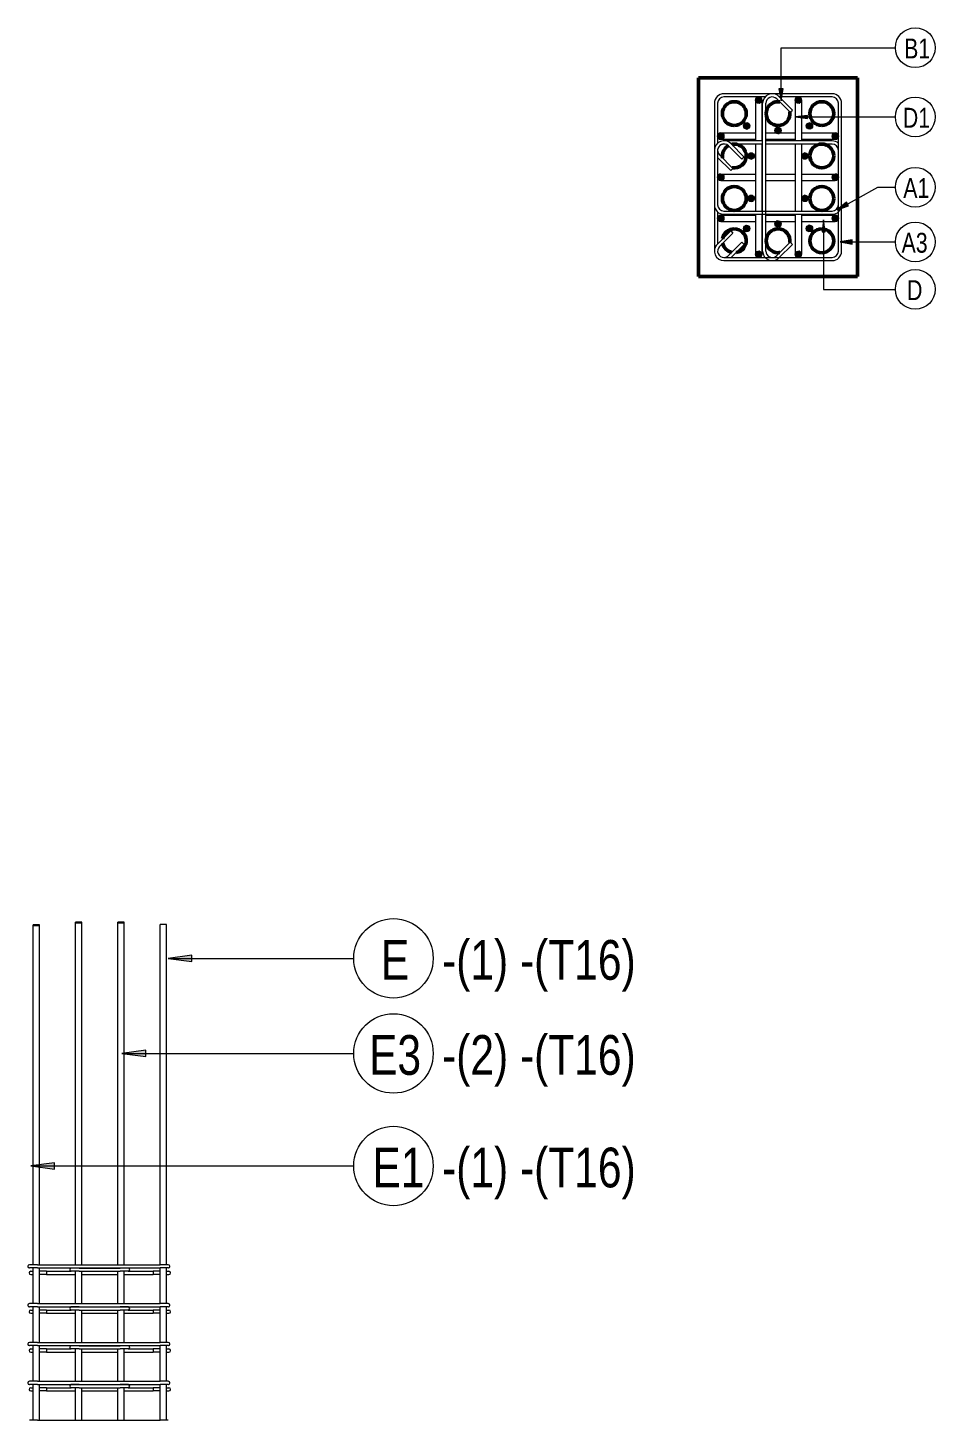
# Model space of a CAD drawing. Header units: millimetres. Extents: x -5408 to 3643, y -1561 to 6809.
# Drawn here: x -833 to 1450, y 3233 to 6737 of the extents above; entities that cross this region are included whole.
import ezdxf

# ---------------------------------------------------------------- set-up
doc = ezdxf.new("R2010")
doc.units = ezdxf.units.MM
for name, color, linetype, lineweight in [('S-COLS', 52, 'Continuous', 18), ('S-RBAR', 171, 'Continuous', 18), ('S-RBAR-IDEN', 171, 'Continuous', 9)]:
    doc.layers.add(name, color=color, linetype=linetype, lineweight=lineweight)
doc.styles.add('Nirmala UI Semilight', font='NirmalaS.ttf', dxfattribs={"width": 0.8, "height": 100})
doc.styles.add('Nirmala UI Semilight_2', font='NirmalaS.ttf', dxfattribs={"width": 0.8, "height": 50})

# ---------------------------------------------------------------- blocks, each defined once
blk = doc.blocks.new('M_Rebar Tag_rfa MARK - ARROW-794226-Elevation Right 1')
at = {"layer": 'S-RBAR-IDEN'}
blk.add_circle((7099.9, 4156), 100, dxfattribs=at)
blk = doc.blocks.new('M_Rebar Tag_rfa MARK - ARROW-794226-Elevation Top 1')
at = {"layer": 'S-RBAR-IDEN'}
blk.add_circle((-2769.2, 6512.8), 50, dxfattribs=at)
blk = doc.blocks.new('M_Rebar Tag_rfa Dimension - ARROW-793927-Elevation Top 1')
at = {"layer": 'S-RBAR-IDEN'}
blk.add_circle((-2769.2, 6198.2), 50, dxfattribs=at)

msp = doc.modelspace()

# ---------------------------------------------------------------- hatches: boundary and pattern name
at = {"layer": 'S-RBAR'}
h = msp.add_hatch(color=256, dxfattribs=at)
edge = h.paths.add_edge_path()
edge.add_arc((1005.61259, 6555.19617), 8, 0, 360)
for points in [[(1007.39276, 6547.39675), (1012.82034, 6551.7251), (1012.82034, 6558.66724), (1007.39276, 6562.99559), (1000.62467, 6561.45082), (997.61259, 6555.19617), (1000.62467, 6548.94152)], [(1107.39276, 6547.39675), (1112.82034, 6551.7251), (1112.82034, 6558.66724), (1107.39276, 6562.99559), (1100.62467, 6561.45082), (1097.61259, 6555.19617), (1100.62467, 6548.94152)], [(976.34196, 6482.28682), (982.22004, 6485.98026), (982.99731, 6492.87875), (978.08847, 6497.78759), (971.18999, 6497.01031), (967.49654, 6491.13224), (969.78939, 6484.57967)], [(1056.26676, 6471.02684), (1061.69434, 6475.35519), (1061.69434, 6482.29733), (1056.26676, 6486.62568), (1049.49867, 6485.08091), (1046.48659, 6478.82626), (1049.49867, 6472.57161), (1054.19682, 6471.49929)], [(1136.16917, 6482.68545), (1141.07801, 6487.59429), (1140.30074, 6494.49278), (1134.42266, 6498.18622), (1127.87009, 6495.89337), (1125.57724, 6489.3408), (1129.27069, 6483.46273)], [(910.48659, 6456.59617), (916.74124, 6459.60825), (918.28602, 6466.37634), (913.95766, 6471.80392), (907.01552, 6471.80392), (902.68717, 6466.37634), (904.23194, 6459.60825)], [(1198.48659, 6456.59617), (1204.74124, 6459.60825), (1206.28602, 6466.37634), (1201.95766, 6471.80392), (1195.01552, 6471.80392), (1190.68717, 6466.37634), (1192.23194, 6459.60825)], [(986.85214, 6406.59617), (993.1068, 6409.60825), (994.65157, 6416.37634), (990.32321, 6421.80392), (983.38107, 6421.80392), (979.05272, 6416.37634), (980.59749, 6409.60825), (981.38567, 6409.22869)], [(1125.59211, 6407.38842), (1129.92046, 6412.816), (1128.37569, 6419.58409), (1122.12104, 6422.59617), (1115.86639, 6419.58409), (1114.32162, 6412.816), (1118.64997, 6407.38842)], [(910.48659, 6353.19617), (916.74124, 6356.20825), (918.28602, 6362.97634), (913.95766, 6368.40392), (907.01552, 6368.40392), (902.68717, 6362.97634), (904.23194, 6356.20825)], [(1198.48659, 6353.19617), (1204.74124, 6356.20825), (1206.28602, 6362.97634), (1201.95766, 6368.40392), (1195.01552, 6368.40392), (1190.68717, 6362.97634), (1192.23194, 6356.20825)], [(986.85214, 6299.79617), (993.1068, 6302.80825), (994.65157, 6309.57634), (990.32321, 6315.00392), (983.38107, 6315.00392), (979.05272, 6309.57634), (980.59749, 6302.80825), (981.38567, 6302.42869)], [(1125.59211, 6300.58842), (1129.92046, 6306.016), (1128.37569, 6312.78409), (1122.12104, 6315.79617), (1115.86639, 6312.78409), (1114.32162, 6306.016), (1118.64997, 6300.58842)], [(910.48659, 6249.79617), (916.74124, 6252.80825), (918.28602, 6259.57634), (913.95766, 6265.00392), (907.01552, 6265.00392), (902.68717, 6259.57634), (904.23194, 6252.80825)], [(974.55053, 6224.20612), (981.1031, 6226.49897), (983.39594, 6233.05154), (979.7025, 6238.92961), (972.80401, 6239.70689), (967.89518, 6234.79805), (968.67245, 6227.89956)], [(1052.70642, 6235.76666), (1059.47451, 6237.31143), (1062.48659, 6243.56608), (1059.47451, 6249.82073), (1052.70642, 6251.3655), (1047.27884, 6247.03715), (1047.27884, 6240.09501)], [(1130.88471, 6224.60475), (1137.7832, 6225.38203), (1141.47664, 6231.2601), (1139.1838, 6237.81267), (1132.63123, 6240.10552), (1126.75315, 6236.41208), (1125.97588, 6229.51359)], [(1198.48659, 6249.79617), (1204.74124, 6252.80825), (1206.28602, 6259.57634), (1201.95766, 6265.00392), (1195.01552, 6265.00392), (1190.68717, 6259.57634), (1192.23194, 6252.80825)], [(1007.39276, 6159.39675), (1012.82034, 6163.7251), (1012.82034, 6170.66724), (1007.39276, 6174.99559), (1000.62467, 6173.45082), (997.61259, 6167.19617), (1000.62467, 6160.94152)], [(1107.39276, 6159.39675), (1112.82034, 6163.7251), (1112.82034, 6170.66724), (1107.39276, 6174.99559), (1100.62467, 6173.45082), (1097.61259, 6167.19617), (1100.62467, 6160.94152)]]:
    msp.add_hatch(color=256, dxfattribs=at).paths.add_polyline_path(points)
h = msp.add_hatch(color=256, dxfattribs=at)
edge = h.paths.add_edge_path()
edge.add_arc((1105.61259, 6555.19617), 8, 0, 360)
h = msp.add_hatch(color=256, dxfattribs=at)
edge = h.paths.add_edge_path()
edge.add_arc((975.44624, 6490.23652), 8, 0, 360)
h = msp.add_hatch(color=256, dxfattribs=at)
edge = h.paths.add_edge_path()
edge.add_arc((1054.48659, 6478.82626), 8, 0, 360)
h = msp.add_hatch(color=256, dxfattribs=at)
edge = h.paths.add_edge_path()
edge.add_arc((1133.52694, 6490.23652), 8, 0, 360)
h = msp.add_hatch(color=256, dxfattribs=at)
edge = h.paths.add_edge_path()
edge.add_arc((910.48659, 6464.59617), 8, 0, 360)
h = msp.add_hatch(color=256, dxfattribs=at)
edge = h.paths.add_edge_path()
edge.add_arc((1198.48659, 6464.59617), 8, 0, 360)
h = msp.add_hatch(color=256, dxfattribs=at)
edge = h.paths.add_edge_path()
edge.add_arc((986.85214, 6414.59617), 8, 0, 360)
h = msp.add_hatch(color=256, dxfattribs=at)
edge = h.paths.add_edge_path()
edge.add_arc((1122.12104, 6414.59617), 8, 0, 360)
h = msp.add_hatch(color=256, dxfattribs=at)
edge = h.paths.add_edge_path()
edge.add_arc((910.48659, 6361.19617), 8, 0, 360)
h = msp.add_hatch(color=256, dxfattribs=at)
edge = h.paths.add_edge_path()
edge.add_arc((1198.48659, 6361.19617), 8, 0, 360)
h = msp.add_hatch(color=256, dxfattribs=at)
edge = h.paths.add_edge_path()
edge.add_arc((986.85214, 6307.79617), 8, 0, 360)
h = msp.add_hatch(color=256, dxfattribs=at)
edge = h.paths.add_edge_path()
edge.add_arc((1122.12104, 6307.79617), 8, 0, 360)
h = msp.add_hatch(color=256, dxfattribs=at)
edge = h.paths.add_edge_path()
edge.add_arc((910.48659, 6257.79617), 8, 0, 360)
h = msp.add_hatch(color=256, dxfattribs=at)
edge = h.paths.add_edge_path()
edge.add_arc((975.44624, 6232.15582), 8, 0, 360)
h = msp.add_hatch(color=256, dxfattribs=at)
edge = h.paths.add_edge_path()
edge.add_arc((1054.48659, 6243.56608), 8, 0, 360)
h = msp.add_hatch(color=256, dxfattribs=at)
edge = h.paths.add_edge_path()
edge.add_arc((1133.52694, 6232.15582), 8, 0, 360)
h = msp.add_hatch(color=256, dxfattribs=at)
edge = h.paths.add_edge_path()
edge.add_arc((1198.48659, 6257.79617), 8, 0, 360)
h = msp.add_hatch(color=256, dxfattribs=at)
edge = h.paths.add_edge_path()
edge.add_arc((1005.61259, 6167.19617), 8, 0, 360)
h = msp.add_hatch(color=256, dxfattribs=at)
edge = h.paths.add_edge_path()
edge.add_arc((1105.61259, 6167.19617), 8, 0, 360)
at = {"layer": 'S-RBAR-IDEN'}
for points in [[(1062.175, 6553.21145), (1067.4648, 6583.21145), (1056.88519, 6583.21145)], [(1098.66017, 6512.76038), (1128.66017, 6508.8108), (1128.66017, 6516.70995)], [(1203.04642, 6278.934), (1231.82816, 6288.91368), (1226.67916, 6298.15576)], [(1169.06257, 6253.61985), (1165.113, 6223.61985), (1173.01215, 6223.61985)], [(1210.68635, 6198.18285), (1240.68635, 6192.89304), (1240.68635, 6203.47266)], [(-480.19086, 4395.23237), (-420.19086, 4387.33322), (-420.19086, 4403.13152)], [(-596.42868, 4156.0441), (-536.42868, 4148.14495), (-536.42868, 4163.94325)], [(-825.95445, 3872.74288), (-765.95445, 3864.84373), (-765.95445, 3880.64203)]]:
    msp.add_hatch(color=256, dxfattribs=at).paths.add_polyline_path(points)

# ---------------------------------------------------------------- linework, layer by layer
at = {"layer": 'S-COLS', "lineweight": 50}
for p, q in [((1254.48659, 6611.19617), (854.48659, 6611.19617)), ((854.48659, 6611.19617), (854.48659, 6111.19617)), ((1254.48659, 6111.19617), (1254.48659, 6611.19617)), ((854.48659, 6111.19617), (1254.48659, 6111.19617))]:
    msp.add_line(p, q, dxfattribs=at)
for centre, start, end in [((944.48659, 6521.19617), 90, 270), ((944.48659, 6521.19617), 270, 90), ((1054.48659, 6521.19617), 90, 270), ((1054.48659, 6521.19617), 80.95277439, 90), ((1054.48659, 6521.19617), 270, 9.04722561), ((1164.48659, 6521.19617), 90, 270), ((1164.48659, 6521.19617), 270, 90), ((944.48659, 6414.59617), 119.77432528, 180), ((944.48659, 6414.59617), 180, 190.70188152), ((944.48659, 6414.59617), 90.13946086, 102.85658804), ((944.48659, 6414.59617), 259.29811848, 0), ((944.48659, 6414.59617), 0, 89.86053914), ((1164.48659, 6414.59617), 90.13946086, 180), ((1164.48659, 6414.59617), 180, 0), ((1164.48659, 6414.59617), 0, 89.86053914), ((944.48659, 6307.79617), 360, 180), ((944.48659, 6307.79617), 180, 0), ((1164.48659, 6307.79617), 0, 180), ((1164.48659, 6307.79617), 180, 0), ((944.48659, 6201.19617), 90, 170.89072676), ((944.48659, 6201.19617), 279.09233403, 90), ((1054.48659, 6201.19617), 90, 270), ((1054.48659, 6201.19617), 350.95277439, 90), ((1164.48659, 6201.19617), 90, 270), ((1164.48659, 6201.19617), 270, 90), ((944.48659, 6201.19617), 192.35764841, 257.64235121), ((1054.48659, 6201.19617), 270, 279.04722561)]:
    msp.add_arc(centre, 30, start, end, dxfattribs=at)
at = {"layer": 'S-RBAR'}
for p, q in [((1190.48659, 6571.19617), (918.48659, 6571.19617)), ((1022.06545, 6563.19617), (918.48659, 6563.19617)), ((1000.62467, 6561.45082), (997.61259, 6555.19617)), ((997.61259, 6555.19617), (997.61259, 6515.19617)), ((997.61259, 6555.19617), (1000.62467, 6548.94152)), ((1007.39276, 6562.99559), (1000.62467, 6561.45082)), ((1012.82034, 6558.66724), (1007.39276, 6562.99559)), ((1012.82034, 6551.7251), (1012.82034, 6558.66724)), ((1013.61259, 6555.19617), (1013.61259, 6515.19617)), ((1051.09446, 6558.50988), (1085.03558, 6524.56875)), ((1056.75131, 6564.16673), (1090.69244, 6530.22561)), ((1190.48659, 6563.19617), (1057.72187, 6563.19617)), ((1100.62467, 6561.45082), (1097.61259, 6555.19617)), ((1097.61259, 6555.19617), (1097.61259, 6515.19617)), ((1097.61259, 6555.19617), (1100.62467, 6548.94152)), ((1107.39276, 6562.99559), (1100.62467, 6561.45082)), ((1112.82034, 6558.66724), (1107.39276, 6562.99559)), ((1112.82034, 6551.7251), (1112.82034, 6558.66724)), ((1113.61259, 6555.19617), (1113.61259, 6515.19617)), ((894.48659, 6547.19617), (894.48659, 6428.98479)), ((902.48659, 6547.19617), (902.48659, 6446.7001)), ((1000.62467, 6548.94152), (1007.39276, 6547.39675)), ((1007.39276, 6547.39675), (1012.82034, 6551.7251)), ((1015.78075, 6175.19617), (1015.78075, 6547.19617)), ((1023.78075, 6175.19617), (1023.78075, 6547.19617)), ((1085.03558, 6524.56875), (1090.69244, 6530.22561)), ((1100.62467, 6548.94152), (1107.39276, 6547.39675)), ((1107.39276, 6547.39675), (1112.82034, 6551.7251)), ((1206.48659, 6175.19617), (1206.48659, 6547.19617)), ((1214.48659, 6175.19617), (1214.48659, 6547.19617)), ((971.18999, 6497.01031), (967.49654, 6491.13224)), ((967.49654, 6491.13224), (969.78939, 6484.57967)), ((969.78939, 6484.57967), (976.34196, 6482.28682)), ((978.08847, 6497.78759), (971.18999, 6497.01031)), ((976.34196, 6482.28682), (982.22004, 6485.98026)), ((982.99731, 6492.87875), (978.08847, 6497.78759)), ((982.22004, 6485.98026), (982.99731, 6492.87875)), ((997.61259, 6515.19617), (997.61259, 6452.58479)), ((1013.61259, 6515.19617), (1013.61259, 6452.58479)), ((1049.49867, 6485.08091), (1046.48659, 6478.82626)), ((1056.26676, 6486.62568), (1049.49867, 6485.08091)), ((1061.69434, 6482.29733), (1056.26676, 6486.62568)), ((1097.61259, 6515.19617), (1097.61259, 6452.58479)), ((1113.61259, 6515.19617), (1113.61259, 6452.58479)), ((1127.87009, 6495.89337), (1125.57724, 6489.3408)), ((1125.57724, 6489.3408), (1129.27069, 6483.46273)), ((1134.42266, 6498.18622), (1127.87009, 6495.89337)), ((1129.27069, 6483.46273), (1136.16917, 6482.68545)), ((1140.30074, 6494.49278), (1134.42266, 6498.18622)), ((1136.16917, 6482.68545), (1141.07801, 6487.59429)), ((1141.07801, 6487.59429), (1140.30074, 6494.49278)), ((907.01552, 6471.80392), (902.68717, 6466.37634)), ((902.68717, 6466.37634), (904.23194, 6459.60825)), ((904.23194, 6459.60825), (910.48659, 6456.59617)), ((913.95766, 6471.80392), (907.01552, 6471.80392)), ((910.48659, 6472.59617), (950.48659, 6472.59617)), ((910.48659, 6456.59617), (916.74124, 6459.60825)), ((910.48659, 6456.59617), (950.48659, 6456.59617)), ((918.28602, 6466.37634), (913.95766, 6471.80392)), ((916.74124, 6459.60825), (918.28602, 6466.37634)), ((1015.78075, 6452.58479), (921.52489, 6452.58479)), ((950.48659, 6472.59617), (997.61259, 6472.59617)), ((950.48659, 6456.59617), (997.61259, 6456.59617)), ((1013.61259, 6472.59617), (1015.78075, 6472.59617)), ((1013.61259, 6456.59617), (1015.78075, 6456.59617)), ((1023.78075, 6472.59617), (1097.61259, 6472.59617)), ((1023.78075, 6456.59617), (1097.61259, 6456.59617)), ((1190.48659, 6452.58479), (1023.78075, 6452.58479)), ((1046.48659, 6478.82626), (1049.49867, 6472.57161)), ((1049.49867, 6472.57161), (1054.19682, 6471.49929)), ((1054.19682, 6471.49929), (1056.26676, 6471.02684)), ((1056.26676, 6471.02684), (1061.69434, 6475.35519)), ((1061.69434, 6475.35519), (1061.69434, 6482.29733)), ((1113.61259, 6472.59617), (1158.48659, 6472.59617)), ((1113.61259, 6456.59617), (1158.48659, 6456.59617)), ((1158.48659, 6472.59617), (1198.48659, 6472.59617)), ((1158.48659, 6456.59617), (1198.48659, 6456.59617)), ((1195.01552, 6471.80392), (1190.68717, 6466.37634)), ((1190.68717, 6466.37634), (1192.23194, 6459.60825)), ((1192.23194, 6459.60825), (1198.48659, 6456.59617)), ((1201.95766, 6471.80392), (1195.01552, 6471.80392)), ((1198.48659, 6456.59617), (1204.74124, 6459.60825)), ((1206.28602, 6466.37634), (1201.95766, 6471.80392)), ((1204.74124, 6459.60825), (1206.28602, 6466.37634)), ((894.48659, 6428.98479), (894.48659, 6291.80216)), ((902.48659, 6428.98479), (902.48659, 6291.80216)), ((907.17288, 6417.27109), (941.11401, 6383.32996)), ((921.52489, 6444.58479), (918.48659, 6444.58479)), ((963.74143, 6406.35738), (929.8003, 6440.2985)), ((969.39828, 6412.01423), (935.45715, 6445.95536)), ((1015.78075, 6444.58479), (936.82772, 6444.58479)), ((983.38107, 6421.80392), (979.05272, 6416.37634)), ((979.05272, 6416.37634), (980.59749, 6409.60825)), ((990.32321, 6421.80392), (983.38107, 6421.80392)), ((994.65157, 6416.37634), (990.32321, 6421.80392)), ((993.1068, 6409.60825), (994.65157, 6416.37634)), ((997.61259, 6444.58479), (997.61259, 6275.80216)), ((1013.61259, 6444.58479), (1013.61259, 6275.80216)), ((1190.48659, 6444.58479), (1023.78075, 6444.58479)), ((1097.61259, 6444.58479), (1097.61259, 6275.80216)), ((1113.61259, 6444.58479), (1113.61259, 6275.80216)), ((1115.86639, 6419.58409), (1114.32162, 6412.816)), ((1114.32162, 6412.816), (1118.64997, 6407.38842)), ((1122.12104, 6422.59617), (1115.86639, 6419.58409)), ((1128.37569, 6419.58409), (1122.12104, 6422.59617)), ((1125.59211, 6407.38842), (1129.92046, 6412.816)), ((1129.92046, 6412.816), (1128.37569, 6419.58409)), ((902.48659, 6410.64367), (935.45715, 6377.67311)), ((935.45715, 6377.67311), (941.11401, 6383.32996)), ((969.39828, 6412.01423), (963.74143, 6406.35738)), ((980.59749, 6409.60825), (981.38567, 6409.22869)), ((981.38567, 6409.22869), (986.85214, 6406.59617)), ((986.85214, 6406.59617), (993.1068, 6409.60825)), ((1118.64997, 6407.38842), (1125.59211, 6407.38842)), ((907.01552, 6368.40392), (902.68717, 6362.97634)), ((902.68717, 6362.97634), (904.23194, 6356.20825)), ((904.23194, 6356.20825), (910.48659, 6353.19617)), ((913.95766, 6368.40392), (907.01552, 6368.40392)), ((910.48659, 6369.19617), (950.48659, 6369.19617)), ((910.48659, 6353.19617), (916.74124, 6356.20825)), ((910.48659, 6353.19617), (950.48659, 6353.19617)), ((918.28602, 6362.97634), (913.95766, 6368.40392)), ((916.74124, 6356.20825), (918.28602, 6362.97634)), ((950.48659, 6369.19617), (997.61259, 6369.19617)), ((950.48659, 6353.19617), (997.61259, 6353.19617)), ((1013.61259, 6369.19617), (1015.78075, 6369.19617)), ((1013.61259, 6353.19617), (1015.78075, 6353.19617)), ((1023.78075, 6369.19617), (1097.61259, 6369.19617)), ((1023.78075, 6353.19617), (1097.61259, 6353.19617)), ((1113.61259, 6369.19617), (1158.48659, 6369.19617)), ((1113.61259, 6353.19617), (1158.48659, 6353.19617)), ((1158.48659, 6369.19617), (1198.48659, 6369.19617)), ((1158.48659, 6353.19617), (1198.48659, 6353.19617)), ((1195.01552, 6368.40392), (1190.68717, 6362.97634)), ((1190.68717, 6362.97634), (1192.23194, 6356.20825)), ((1192.23194, 6356.20825), (1198.48659, 6353.19617)), ((1201.95766, 6368.40392), (1195.01552, 6368.40392)), ((1198.48659, 6353.19617), (1204.74124, 6356.20825)), ((1206.28602, 6362.97634), (1201.95766, 6368.40392)), ((1204.74124, 6356.20825), (1206.28602, 6362.97634)), ((983.38107, 6315.00392), (979.05272, 6309.57634)), ((979.05272, 6309.57634), (980.59749, 6302.80825)), ((990.32321, 6315.00392), (983.38107, 6315.00392)), ((994.65157, 6309.57634), (990.32321, 6315.00392)), ((993.1068, 6302.80825), (994.65157, 6309.57634)), ((1115.86639, 6312.78409), (1114.32162, 6306.016)), ((1122.12104, 6315.79617), (1115.86639, 6312.78409)), ((1128.37569, 6312.78409), (1122.12104, 6315.79617)), ((1129.92046, 6306.016), (1128.37569, 6312.78409)), ((894.48659, 6291.80216), (894.48659, 6175.19617)), ((902.48659, 6274.08685), (902.48659, 6193.1373)), ((918.48659, 6275.80216), (1190.48659, 6275.80216)), ((980.59749, 6302.80825), (981.38567, 6302.42869)), ((981.38567, 6302.42869), (986.85214, 6299.79617)), ((986.85214, 6299.79617), (993.1068, 6302.80825)), ((1114.32162, 6306.016), (1118.64997, 6300.58842)), ((1118.64997, 6300.58842), (1125.59211, 6300.58842)), ((1125.59211, 6300.58842), (1129.92046, 6306.016)), ((907.01552, 6265.00392), (902.68717, 6259.57634)), ((902.68717, 6259.57634), (904.23194, 6252.80825)), ((904.23194, 6252.80825), (910.48659, 6249.79617)), ((913.95766, 6265.00392), (907.01552, 6265.00392)), ((910.48659, 6265.79617), (950.48659, 6265.79617)), ((910.48659, 6249.79617), (916.74124, 6252.80825)), ((910.48659, 6249.79617), (950.48659, 6249.79617)), ((918.28602, 6259.57634), (913.95766, 6265.00392)), ((916.74124, 6252.80825), (918.28602, 6259.57634)), ((918.48659, 6267.80216), (1190.48659, 6267.80216)), ((950.48659, 6265.79617), (997.61259, 6265.79617)), ((950.48659, 6249.79617), (997.61259, 6249.79617)), ((972.80401, 6239.70689), (967.89518, 6234.79805)), ((979.7025, 6238.92961), (972.80401, 6239.70689)), ((983.39594, 6233.05154), (979.7025, 6238.92961)), ((997.61259, 6267.80216), (997.61259, 6207.19617)), ((1013.61259, 6267.80216), (1013.61259, 6207.19617)), ((1013.61259, 6265.79617), (1015.78075, 6265.79617)), ((1013.61259, 6249.79617), (1015.78075, 6249.79617)), ((1023.78075, 6265.79617), (1097.61259, 6265.79617)), ((1023.78075, 6249.79617), (1097.61259, 6249.79617)), ((1052.70642, 6251.3655), (1047.27884, 6247.03715)), ((1047.27884, 6247.03715), (1047.27884, 6240.09501)), ((1047.27884, 6240.09501), (1052.70642, 6235.76666)), ((1059.47451, 6249.82073), (1052.70642, 6251.3655)), ((1052.70642, 6235.76666), (1059.47451, 6237.31143)), ((1062.48659, 6243.56608), (1059.47451, 6249.82073)), ((1059.47451, 6237.31143), (1062.48659, 6243.56608)), ((1097.61259, 6267.80216), (1097.61259, 6207.19617)), ((1113.61259, 6267.80216), (1113.61259, 6207.19617)), ((1113.61259, 6265.79617), (1158.48659, 6265.79617)), ((1113.61259, 6249.79617), (1158.48659, 6249.79617)), ((1132.63123, 6240.10552), (1126.75315, 6236.41208)), ((1139.1838, 6237.81267), (1132.63123, 6240.10552)), ((1141.47664, 6231.2601), (1139.1838, 6237.81267)), ((1158.48659, 6265.79617), (1198.48659, 6265.79617)), ((1158.48659, 6249.79617), (1198.48659, 6249.79617)), ((1195.01552, 6265.00392), (1190.68717, 6259.57634)), ((1190.68717, 6259.57634), (1192.23194, 6252.80825)), ((1192.23194, 6252.80825), (1198.48659, 6249.79617)), ((1201.95766, 6265.00392), (1195.01552, 6265.00392)), ((1198.48659, 6249.79617), (1204.74124, 6252.80825)), ((1206.28602, 6259.57634), (1201.95766, 6265.00392)), ((1204.74124, 6252.80825), (1206.28602, 6259.57634)), ((935.45715, 6226.10786), (901.51603, 6192.16673)), ((941.11401, 6220.451), (907.17288, 6186.50988)), ((935.45715, 6226.10786), (941.11401, 6220.451)), ((967.89518, 6234.79805), (968.67245, 6227.89956)), ((968.67245, 6227.89956), (974.55053, 6224.20612)), ((974.55053, 6224.20612), (981.1031, 6226.49897)), ((981.1031, 6226.49897), (983.39594, 6233.05154)), ((997.61259, 6207.19617), (997.61259, 6167.19617)), ((1013.61259, 6207.19617), (1013.61259, 6167.19617)), ((1097.61259, 6207.19617), (1097.61259, 6167.19617)), ((1113.61259, 6207.19617), (1113.61259, 6167.19617)), ((1126.75315, 6236.41208), (1125.97588, 6229.51359)), ((1125.97588, 6229.51359), (1130.88471, 6224.60475)), ((1130.88471, 6224.60475), (1137.7832, 6225.38203)), ((1137.7832, 6225.38203), (1141.47664, 6231.2601)), ((929.8003, 6163.88246), (963.74143, 6197.82359)), ((936.42772, 6159.19617), (969.39828, 6192.16673)), ((969.39828, 6192.16673), (963.74143, 6197.82359)), ((1000.62467, 6173.45082), (997.61259, 6167.19617)), ((1007.39276, 6174.99559), (1000.62467, 6173.45082)), ((1012.82034, 6170.66724), (1007.39276, 6174.99559)), ((1012.82034, 6163.7251), (1012.82034, 6170.66724)), ((1085.03558, 6197.82359), (1051.09446, 6163.88246)), ((1090.69244, 6192.16673), (1056.75131, 6158.22561)), ((1085.03558, 6197.82359), (1090.69244, 6192.16673)), ((1100.62467, 6173.45082), (1097.61259, 6167.19617)), ((1107.39276, 6174.99559), (1100.62467, 6173.45082)), ((1112.82034, 6170.66724), (1107.39276, 6174.99559)), ((1112.82034, 6163.7251), (1112.82034, 6170.66724)), ((918.48659, 6159.19617), (1190.48659, 6159.19617)), ((918.48659, 6151.19617), (1190.48659, 6151.19617)), ((997.61259, 6167.19617), (1000.62467, 6160.94152)), ((1000.62467, 6160.94152), (1007.39276, 6159.39675)), ((1007.39276, 6159.39675), (1012.82034, 6163.7251)), ((1097.61259, 6167.19617), (1100.62467, 6160.94152)), ((1100.62467, 6160.94152), (1107.39276, 6159.39675)), ((1107.39276, 6159.39675), (1112.82034, 6163.7251)), ((-697.33987, 4486.40659), (-713.33987, 4486.40659)), ((-713.33987, 4483.56934), (-713.33987, 4486.40659)), ((-697.33987, 4483.56934), (-697.33987, 4486.40659)), ((-590.53987, 4486.40659), (-606.53987, 4486.40659)), ((-606.53987, 4483.56934), (-606.53987, 4486.40659)), ((-590.53987, 4483.56934), (-590.53987, 4486.40659)), ((-803.93987, 4480), (-819.93987, 4480)), ((-819.93987, 4477.25762), (-819.93987, 4480)), ((-803.93987, 4477.25762), (-819.93987, 4477.25762)), ((-819.93987, 3624), (-819.93987, 4477.25762)), ((-803.93987, 4477.25762), (-803.93987, 4480)), ((-803.93987, 3624), (-803.93987, 4477.25762)), ((-697.33987, 4483.56934), (-713.33987, 4483.56934)), ((-713.33987, 3624), (-713.33987, 4483.56934)), ((-697.33987, 3624), (-697.33987, 4483.56934)), ((-590.53987, 4483.56934), (-606.53987, 4483.56934)), ((-606.53987, 3624), (-606.53987, 4483.56934)), ((-590.53987, 3624), (-590.53987, 4483.56934)), ((-483.93987, 4480.16498), (-499.93987, 4480.16498)), ((-499.93987, 3624), (-499.93987, 4480.16498)), ((-483.93987, 3624), (-483.93987, 4480.16498)), ((-809.18987, 3624), (-829.18987, 3624)), ((-809.18987, 3616), (-829.18987, 3616)), ((-819.93987, 3526.24653), (-819.93987, 3616)), ((-809.18987, 3624), (-499.93987, 3624)), ((-809.18987, 3616), (-499.93987, 3616)), ((-803.93987, 3526.24653), (-803.93987, 3616)), ((-703.83388, 3615.62745), (-723.83388, 3615.62745)), ((-703.83388, 3615.62745), (-600.88009, 3615.62745)), ((-580.88009, 3615.62745), (-600.88009, 3615.62745)), ((-479.93987, 3624), (-499.93987, 3624)), ((-479.93987, 3616), (-499.93987, 3616)), ((-499.93987, 3526.24653), (-499.93987, 3616)), ((-483.93987, 3526.24653), (-483.93987, 3616)), ((-826.08773, 3607.62745), (-820.22987, 3607.62745)), ((-826.08773, 3599.62745), (-820.22987, 3599.62745)), ((-786.28874, 3607.62745), (-803.93987, 3607.62745)), ((-786.28874, 3599.62745), (-803.93987, 3599.62745)), ((-786.28874, 3607.62745), (-786.28874, 3599.62745)), ((-786.28874, 3607.62745), (-723.83388, 3607.62745)), ((-786.28874, 3599.62745), (-713.33987, 3599.62745)), ((-703.83388, 3607.62745), (-723.83388, 3607.62745)), ((-713.33987, 3526.24653), (-713.33987, 3607.62745)), ((-703.83388, 3607.62745), (-600.88009, 3607.62745)), ((-697.33987, 3526.24653), (-697.33987, 3607.62745)), ((-697.33987, 3599.62745), (-606.53987, 3599.62745)), ((-606.53987, 3526.24653), (-606.53987, 3607.62745)), ((-580.88009, 3607.62745), (-600.88009, 3607.62745)), ((-590.53987, 3526.24653), (-590.53987, 3607.62745)), ((-590.53987, 3599.62745), (-518.07169, 3599.62745)), ((-580.88009, 3607.62745), (-518.07169, 3607.62745)), ((-499.93987, 3607.62745), (-518.07169, 3607.62745)), ((-518.07169, 3607.62745), (-518.07169, 3599.62745)), ((-499.93987, 3599.62745), (-518.07169, 3599.62745)), ((-483.88841, 3599.62745), (-478.2727, 3599.62745)), ((-483.77364, 3607.62745), (-478.2727, 3607.62745)), ((-809.18987, 3526.24653), (-829.18987, 3526.24653)), ((-809.18987, 3518.24653), (-829.18987, 3518.24653)), ((-826.08773, 3509.89101), (-820.22987, 3509.89101)), ((-819.93987, 3428.49306), (-819.93987, 3518.24653)), ((-809.18987, 3526.24653), (-499.93987, 3526.24653)), ((-809.18987, 3518.24653), (-499.93987, 3518.24653)), ((-803.93987, 3428.49306), (-803.93987, 3518.24653)), ((-786.28874, 3509.89101), (-803.93987, 3509.89101)), ((-786.28874, 3509.89101), (-786.28874, 3501.89101)), ((-786.28874, 3509.89101), (-723.83388, 3509.89101)), ((-703.83388, 3517.89101), (-723.83388, 3517.89101)), ((-703.83388, 3509.89101), (-723.83388, 3509.89101)), ((-713.33987, 3428.49306), (-713.33987, 3509.89101)), ((-703.83388, 3517.89101), (-600.88009, 3517.89101)), ((-703.83388, 3509.89101), (-600.88009, 3509.89101)), ((-697.33987, 3428.49306), (-697.33987, 3509.89101)), ((-606.53987, 3428.49306), (-606.53987, 3509.89101)), ((-580.88009, 3517.89101), (-600.88009, 3517.89101)), ((-580.88009, 3509.89101), (-600.88009, 3509.89101)), ((-590.53987, 3428.49306), (-590.53987, 3509.89101)), ((-580.88009, 3509.89101), (-518.07169, 3509.89101)), ((-499.93987, 3509.89101), (-518.07169, 3509.89101)), ((-518.07169, 3509.89101), (-518.07169, 3501.89101)), ((-479.93987, 3526.24653), (-499.93987, 3526.24653)), ((-479.93987, 3518.24653), (-499.93987, 3518.24653)), ((-499.93987, 3428.49306), (-499.93987, 3518.24653)), ((-483.93987, 3428.49306), (-483.93987, 3518.24653)), ((-483.77364, 3509.89101), (-478.2727, 3509.89101)), ((-826.08773, 3501.89101), (-820.22987, 3501.89101)), ((-786.28874, 3501.89101), (-803.93987, 3501.89101)), ((-786.28874, 3501.89101), (-713.33987, 3501.89101)), ((-697.33987, 3501.89101), (-606.53987, 3501.89101)), ((-590.53987, 3501.89101), (-518.07169, 3501.89101)), ((-499.93987, 3501.89101), (-518.07169, 3501.89101)), ((-483.88841, 3501.89101), (-478.2727, 3501.89101)), ((-809.18987, 3428.49306), (-829.18987, 3428.49306)), ((-809.18987, 3420.49306), (-829.18987, 3420.49306)), ((-826.08773, 3412.15456), (-820.22987, 3412.15456)), ((-826.08773, 3404.15456), (-820.22987, 3404.15456)), ((-819.93987, 3330.73958), (-819.93987, 3420.29557)), ((-809.18987, 3428.49306), (-499.93987, 3428.49306)), ((-809.18987, 3420.49306), (-499.93987, 3420.49306)), ((-803.93987, 3330.73958), (-803.93987, 3420.29557)), ((-786.28874, 3412.15456), (-803.93987, 3412.15456)), ((-786.28874, 3404.15456), (-803.93987, 3404.15456)), ((-786.28874, 3412.15456), (-786.28874, 3404.15456)), ((-786.28874, 3412.15456), (-723.83388, 3412.15456)), ((-786.28874, 3404.15456), (-713.33987, 3404.15456)), ((-703.83388, 3420.15456), (-723.83388, 3420.15456)), ((-703.83388, 3412.15456), (-723.83388, 3412.15456)), ((-713.33987, 3330.73958), (-713.33987, 3412.15456)), ((-703.83388, 3420.15456), (-600.88009, 3420.15456)), ((-703.83388, 3412.15456), (-600.88009, 3412.15456)), ((-697.33987, 3330.73958), (-697.33987, 3412.15456)), ((-697.33987, 3404.15456), (-606.53987, 3404.15456)), ((-606.53987, 3330.73958), (-606.53987, 3412.15456)), ((-580.88009, 3420.15456), (-600.88009, 3420.15456)), ((-580.88009, 3412.15456), (-600.88009, 3412.15456)), ((-590.53987, 3330.73958), (-590.53987, 3412.15456)), ((-590.53987, 3404.15456), (-518.07169, 3404.15456)), ((-580.88009, 3412.15456), (-518.07169, 3412.15456)), ((-499.93987, 3412.15456), (-518.07169, 3412.15456)), ((-518.07169, 3412.15456), (-518.07169, 3404.15456)), ((-499.93987, 3404.15456), (-518.07169, 3404.15456)), ((-479.93987, 3428.49306), (-499.93987, 3428.49306)), ((-479.93987, 3420.49306), (-499.93987, 3420.49306)), ((-499.93987, 3330.73958), (-499.93987, 3420.29557)), ((-483.93987, 3330.73958), (-483.93987, 3420.29557)), ((-483.88841, 3404.15456), (-478.2727, 3404.15456)), ((-483.77364, 3412.15456), (-478.2727, 3412.15456)), ((-809.18987, 3330.73958), (-829.18987, 3330.73958)), ((-809.18987, 3330.73958), (-499.93987, 3330.73958)), ((-479.93987, 3330.73958), (-499.93987, 3330.73958)), ((-809.18987, 3322.73958), (-829.18987, 3322.73958)), ((-826.08773, 3314.41811), (-820.22987, 3314.41811)), ((-826.08773, 3306.41811), (-820.22987, 3306.41811)), ((-819.93987, 3232.98611), (-819.93987, 3322.73958)), ((-809.18987, 3322.73958), (-499.93987, 3322.73958)), ((-803.93987, 3232.98611), (-803.93987, 3322.73958)), ((-786.28874, 3314.41811), (-803.93987, 3314.41811)), ((-786.28874, 3306.41811), (-803.93987, 3306.41811)), ((-786.28874, 3314.41811), (-786.28874, 3306.41811)), ((-786.28874, 3314.41811), (-723.83388, 3314.41811)), ((-786.28874, 3306.41811), (-713.33987, 3306.41811)), ((-703.83388, 3322.41811), (-723.83388, 3322.41811)), ((-703.83388, 3314.41811), (-723.83388, 3314.41811)), ((-713.33987, 3232.98611), (-713.33987, 3314.41811)), ((-703.83388, 3322.41811), (-600.88009, 3322.41811)), ((-703.83388, 3314.41811), (-600.88009, 3314.41811)), ((-697.33987, 3232.98611), (-697.33987, 3314.41811)), ((-697.33987, 3306.41811), (-606.53987, 3306.41811)), ((-606.53987, 3232.98611), (-606.53987, 3314.41811)), ((-580.88009, 3322.41811), (-600.88009, 3322.41811)), ((-580.88009, 3314.41811), (-600.88009, 3314.41811)), ((-590.53987, 3232.98611), (-590.53987, 3314.41811)), ((-590.53987, 3306.41811), (-518.07169, 3306.41811)), ((-580.88009, 3314.41811), (-518.07169, 3314.41811)), ((-499.93987, 3314.41811), (-518.07169, 3314.41811)), ((-518.07169, 3314.41811), (-518.07169, 3306.41811)), ((-499.93987, 3306.41811), (-518.07169, 3306.41811)), ((-479.93987, 3322.73958), (-499.93987, 3322.73958)), ((-499.93987, 3232.98611), (-499.93987, 3322.73958)), ((-483.93987, 3232.98611), (-483.93987, 3322.73958)), ((-483.88841, 3306.41811), (-478.2727, 3306.41811)), ((-483.77364, 3314.41811), (-478.2727, 3314.41811)), ((-809.18987, 3232.98611), (-829.18987, 3232.98611)), ((-809.18987, 3232.98611), (-499.93987, 3232.98611)), ((-479.93987, 3232.98611), (-499.93987, 3232.98611))]:
    msp.add_line(p, q, dxfattribs=at)
for centre in [(1005.61259, 6555.19617), (1105.61259, 6555.19617), (975.44624, 6490.23652), (1054.48659, 6478.82626), (1133.52694, 6490.23652), (910.48659, 6464.59617), (1198.48659, 6464.59617), (986.85214, 6414.59617), (1122.12104, 6414.59617), (910.48659, 6361.19617), (1198.48659, 6361.19617), (986.85214, 6307.79617), (1122.12104, 6307.79617), (910.48659, 6257.79617), (975.44624, 6232.15582), (1054.48659, 6243.56608), (1133.52694, 6232.15582), (1198.48659, 6257.79617), (1005.61259, 6167.19617), (1105.61259, 6167.19617)]:
    msp.add_circle(centre, 8, dxfattribs=at)
for centre, radius, start, end in [((918.48659, 6547.19617), 24, 90, 180), ((918.48659, 6547.19617), 16, 90, 180), ((1005.61259, 6555.19617), 8, 0, 180), ((1039.78075, 6547.19617), 24, 45, 180), ((1039.78075, 6547.19617), 16, 45, 180), ((1105.61259, 6555.19617), 8, 0, 180), ((1190.48659, 6547.19617), 24, 0, 90), ((1190.48659, 6547.19617), 16, 0, 90), ((918.48659, 6428.98479), 24, 45, 180), ((910.48659, 6464.59617), 8, 90, 270), ((1190.48659, 6428.58479), 24, 47.92893219, 90), ((1198.48659, 6464.59617), 8, 270, 90), ((918.48659, 6428.98479), 16, 45, 180), ((918.48659, 6428.58479), 16, 90, 225), ((1190.48659, 6428.58479), 16, 0, 90), ((910.48659, 6361.19617), 8, 90, 270), ((1198.48659, 6361.19617), 8, 270, 90), ((918.48659, 6291.80216), 24, 180, 270), ((918.48659, 6291.80216), 16, 180, 270), ((1190.48659, 6291.80216), 16, 270, 0), ((1190.48659, 6291.80216), 24, 270, 0), ((910.48659, 6257.79617), 8, 90, 270), ((1198.48659, 6257.79617), 8, 270, 90), ((918.48659, 6175.19617), 24, 135, 270), ((918.48659, 6175.19617), 16, 135, 270), ((1039.78075, 6175.19617), 24, 180, 315), ((1039.78075, 6175.19617), 16, 180, 315), ((1190.48659, 6175.19617), 16, 270, 0), ((1190.48659, 6175.19617), 24, 270, 0), ((918.48659, 6175.19617), 16, 270, 315), ((1005.61259, 6167.19617), 8, 180, 0), ((1105.61259, 6167.19617), 8, 180, 0), ((-829.18987, 3620), 4, 90, 270), ((-829.18987, 3620), 4, 120, 165), ((-829.18987, 3620), 4, 120, 165), ((-829.18987, 3620), 4, 195, 240), ((-829.18987, 3620), 4, 195, 240), ((-829.18987, 3620), 4, 255, 270), ((-829.18987, 3620), 4, 255, 270), ((-723.83388, 3611.62745), 4, 90, 270), ((-723.83388, 3611.62745), 4, 120, 165), ((-723.83388, 3611.62745), 4, 120, 165), ((-723.83388, 3611.62745), 4, 195, 240), ((-723.83388, 3611.62745), 4, 195, 240), ((-580.88009, 3611.62745), 4, 270, 90), ((-580.88009, 3611.62745), 4, 15, 60), ((-580.88009, 3611.62745), 4, 300, 345), ((-479.93987, 3620), 4, 270, 90), ((-479.93987, 3620), 4, 270, 285), ((-479.93987, 3620), 4, 15, 60), ((-479.93987, 3620), 4, 300, 345), ((-826.08773, 3603.62745), 4, 90, 270), ((-723.83388, 3611.62745), 4, 255, 270), ((-723.83388, 3611.62745), 4, 255, 270), ((-580.88009, 3611.62745), 4, 270, 285), ((-478.2727, 3603.62745), 4, 270, 90), ((-829.18987, 3522.24653), 4, 90, 270), ((-829.18987, 3522.24653), 4, 120, 165), ((-829.18987, 3522.24653), 4, 120, 165), ((-829.18987, 3522.24653), 4, 195, 240), ((-829.18987, 3522.24653), 4, 195, 240), ((-829.18987, 3522.24653), 4, 255, 270), ((-829.18987, 3522.24653), 4, 255, 270), ((-826.08773, 3505.89101), 4, 90, 270), ((-723.83388, 3513.89101), 4, 90, 270), ((-723.83388, 3513.89101), 4, 120, 165), ((-723.83388, 3513.89101), 4, 120, 165), ((-723.83388, 3513.89101), 4, 195, 240), ((-723.83388, 3513.89101), 4, 195, 240), ((-723.83388, 3513.89101), 4, 255, 270), ((-723.83388, 3513.89101), 4, 255, 270), ((-580.88009, 3513.89101), 4, 270, 90), ((-580.88009, 3513.89101), 4, 270, 285), ((-580.88009, 3513.89101), 4, 15, 60), ((-580.88009, 3513.89101), 4, 300, 345), ((-479.93987, 3522.24653), 4, 270, 90), ((-479.93987, 3522.24653), 4, 270, 285), ((-478.2727, 3505.89101), 4, 270, 90), ((-479.93987, 3522.24653), 4, 15.13736584, 60), ((-479.93987, 3522.24653), 4, 300, 345), ((-829.18987, 3424.49306), 4, 90, 270), ((-829.18987, 3424.49306), 4, 120, 165), ((-829.18987, 3424.49306), 4, 120, 165), ((-829.18987, 3424.49306), 4, 195, 240), ((-829.18987, 3424.49306), 4, 195, 240), ((-829.18987, 3424.49306), 4, 255, 270), ((-829.18987, 3424.49306), 4, 255, 270), ((-826.08773, 3408.15456), 4, 90, 270), ((-723.83388, 3416.15456), 4, 90, 270), ((-723.83388, 3416.15456), 4, 120, 165), ((-723.83388, 3416.15456), 4, 120, 165), ((-723.83388, 3416.15456), 4, 195, 240), ((-723.83388, 3416.15456), 4, 195, 240), ((-723.83388, 3416.15456), 4, 255, 270), ((-723.83388, 3416.15456), 4, 255, 270), ((-580.88009, 3416.15456), 4, 270, 90), ((-580.88009, 3416.15456), 4, 270, 285), ((-580.88009, 3416.15456), 4, 15, 60), ((-580.88009, 3416.15456), 4, 300, 345), ((-479.93987, 3424.49306), 4, 270, 90), ((-479.93987, 3424.49306), 4, 270, 285), ((-478.2727, 3408.15456), 4, 270, 90), ((-479.93987, 3424.49306), 4, 15, 60), ((-479.93987, 3424.49306), 4, 300, 345), ((-829.18987, 3326.73958), 4, 90, 270), ((-829.18987, 3326.73958), 4, 120, 165), ((-829.18987, 3326.73958), 4, 120, 165), ((-479.93987, 3326.73958), 4, 270, 90), ((-479.93987, 3326.73958), 4, 15, 60), ((-829.18987, 3326.73958), 4, 195, 240), ((-829.18987, 3326.73958), 4, 195, 240), ((-829.18987, 3326.73958), 4, 255, 270), ((-829.18987, 3326.73958), 4, 255, 270), ((-826.08773, 3310.41811), 4, 90, 270), ((-723.83388, 3318.41811), 4, 90, 270), ((-723.83388, 3318.41811), 4, 120, 165), ((-723.83388, 3318.41811), 4, 120, 165), ((-723.83388, 3318.41811), 4, 196.28015058, 240), ((-723.83388, 3318.41811), 4, 196.28015058, 240), ((-723.83388, 3318.41811), 4, 255, 270), ((-723.83388, 3318.41811), 4, 255, 270), ((-580.88009, 3318.41811), 4, 270, 90), ((-580.88009, 3318.41811), 4, 270, 285), ((-580.88009, 3318.41811), 4, 15, 60), ((-580.88009, 3318.41811), 4, 300, 345), ((-479.93987, 3326.73958), 4, 270, 285), ((-478.2727, 3310.41811), 4, 270, 90), ((-479.93987, 3326.73958), 4, 300, 345)]:
    msp.add_arc(centre, radius, start, end, dxfattribs=at)
at = {"layer": 'S-RBAR-IDEN'}
for p, q in [((1062.175, 6687.0928), (1349.8118, 6687.0928)), ((1062.175, 6553.21145), (1062.175, 6687.0928)), ((1067.4648, 6583.21145), (1056.88519, 6583.21145)), ((1056.88519, 6583.21145), (1062.175, 6553.21145)), ((1062.175, 6553.21145), (1067.4648, 6583.21145)), ((1128.66017, 6516.70995), (1098.66017, 6512.76038)), ((1098.66017, 6512.76038), (1128.66017, 6508.8108)), ((1098.66017, 6512.76038), (1349.8118, 6512.76038)), ((1128.66017, 6508.8108), (1128.66017, 6516.70995)), ((1203.04642, 6278.934), (1305.26056, 6335.88009)), ((1305.26056, 6335.88009), (1349.8118, 6335.88009)), ((1226.67916, 6298.15576), (1203.04642, 6278.934)), ((1203.04642, 6278.934), (1231.82816, 6288.91368)), ((1231.82816, 6288.91368), (1226.67916, 6298.15576)), ((1169.06257, 6253.61985), (1165.113, 6223.61985)), ((1173.01215, 6223.61985), (1169.06257, 6253.61985)), ((1169.06257, 6253.61985), (1169.06257, 6078.9595)), ((1165.113, 6223.61985), (1173.01215, 6223.61985)), ((1240.68635, 6203.47266), (1210.68635, 6198.18285)), ((1240.68635, 6192.89304), (1240.68635, 6203.47266)), ((1210.68635, 6198.18285), (1240.68635, 6192.89304)), ((1210.68635, 6198.18285), (1349.8118, 6198.18285)), ((1169.06257, 6078.9595), (1349.8118, 6078.9595)), ((-420.19086, 4403.13152), (-480.19086, 4395.23237)), ((-480.19086, 4395.23237), (-420.19086, 4387.33322)), ((-480.19086, 4395.23237), (-13.2093, 4395.23237)), ((-420.19086, 4387.33322), (-420.19086, 4403.13152)), ((-536.42868, 4163.94325), (-596.42868, 4156.0441)), ((-596.42868, 4156.0441), (-536.42868, 4148.14495)), ((-596.42868, 4156.0441), (-13.2093, 4156.0441)), ((-536.42868, 4148.14495), (-536.42868, 4163.94325)), ((-765.95445, 3880.64203), (-825.95445, 3872.74288)), ((-825.95445, 3872.74288), (-765.95445, 3864.84373)), ((-825.95445, 3872.74288), (-13.2093, 3872.74288)), ((-765.95445, 3864.84373), (-765.95445, 3880.64203))]:
    msp.add_line(p, q, dxfattribs=at)

# ---------------------------------------------------------------- block references
for name, p in [('M_Rebar Tag_rfa Dimension - ARROW-793927-Elevation Top 1', (4169.05609, 488.90995)), ('M_Rebar Tag_rfa MARK - ARROW-794226-Elevation Top 1', (4169.05609, 0)), ('M_Rebar Tag_rfa Dimension - ARROW-793927-Elevation Top 1', (4169.05609, 137.69724)), ('M_Rebar Tag_rfa Dimension - ARROW-793927-Elevation Top 1', (4169.05609, 0)), ('M_Rebar Tag_rfa MARK - ARROW-794226-Elevation Top 1', (4169.05609, -433.80087)), ('M_Rebar Tag_rfa MARK - ARROW-794226-Elevation Right 1', (-7013.13604, 239.18826)), ('M_Rebar Tag_rfa MARK - ARROW-794226-Elevation Right 1', (-7013.13604, 0)), ('M_Rebar Tag_rfa MARK - ARROW-794226-Elevation Right 1', (-7013.13604, -283.30123))]:
    msp.add_blockref(name, p, dxfattribs=at)

# ---------------------------------------------------------------- texts
at = {"layer": 'S-RBAR-IDEN', "attachment_point": 1}
for s, insert, char_height, width, style in [('B1', (1371.82721, 6710.13375), 50, 64.135, 'Nirmala UI Semilight_2'), ('D1', (1368.62721, 6535.80133), 50, 71.8312, 'Nirmala UI Semilight_2'), ('A1', (1369.66721, 6358.92104), 50, 69.2658, 'Nirmala UI Semilight_2'), ('A3', (1365.42721, 6221.2238), 50, 79.5274, 'Nirmala UI Semilight_2'), ('D', (1379.18721, 6102.00045), 50, 46.1772, 'Nirmala UI Semilight_2'), ('E', (55.14153, 4441.31427), 100, 69.2658, 'Nirmala UI Semilight'), ('-(1) -(T16)', (209.00204, 4441.31427), 100, 543.8648, 'Nirmala UI Semilight'), ('-(2) -(T16)', (209.00204, 4202.126), 100, 564.388, 'Nirmala UI Semilight'), ('E3', (25.38153, 4202.126), 100, 141.097, 'Nirmala UI Semilight'), ('E1', (33.86153, 3918.82478), 100, 120.5738, 'Nirmala UI Semilight'), ('-(1) -(T16)', (209.00204, 3918.82478), 100, 543.8648, 'Nirmala UI Semilight')]:
    msp.add_mtext(s, dxfattribs=dict(at, insert=insert, char_height=char_height, width=width, style=style))

doc.saveas('drawing.dxf')
